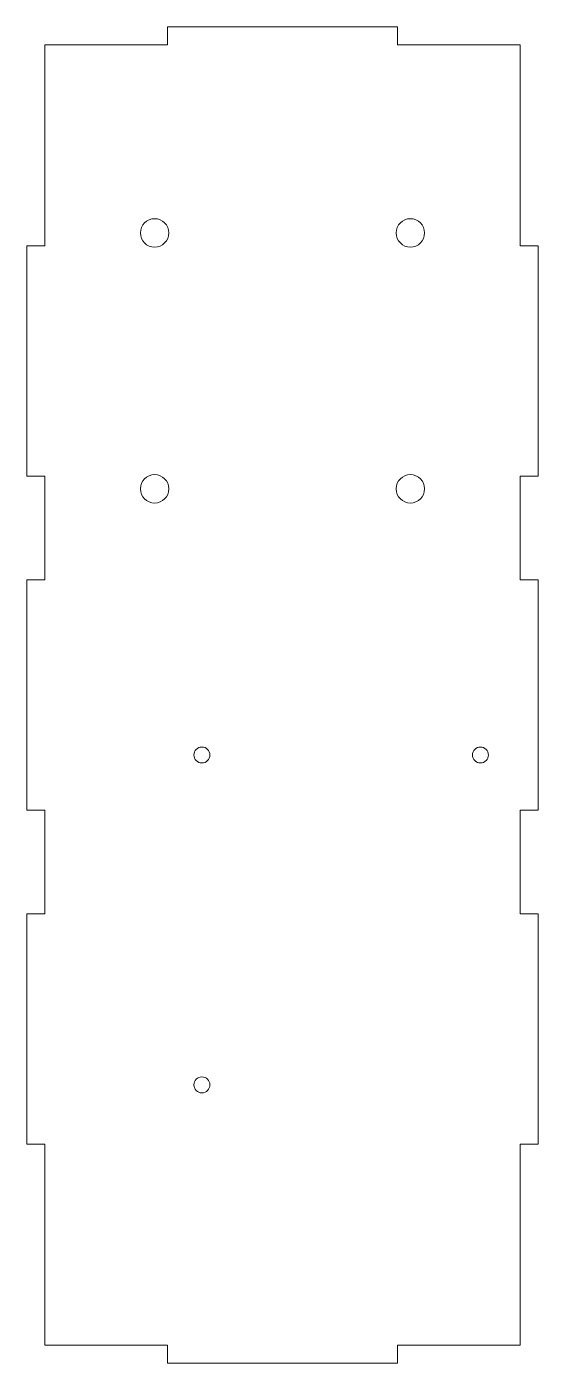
# Model space of a CAD drawing. Header units: millimetres. Extents: x -45 to 45, y -118 to 118.
import ezdxf

# ---------------------------------------------------------------- set-up
doc = ezdxf.new("R2010")
doc.units = ezdxf.units.MM

msp = doc.modelspace()

# ---------------------------------------------------------------- linework, layer by layer
at = {"color": 1, "lineweight": 5}
for p, q in [((-20.25, 117.5), (-20.25, 114.325)), ((20.25, 117.5), (-20.25, 117.5)), ((20.25, 117.5), (20.25, 114.325)), ((-41.825, 79), (-41.825, 114.325)), ((-41.825, 114.325), (-20.25, 114.325)), ((20.25, 114.325), (41.825, 114.325)), ((41.825, 114.325), (41.825, 79)), ((-45, 38.5), (-45, 79)), ((-41.825, 79), (-45, 79)), ((41.825, 79), (45, 79)), ((45, 38.5), (45, 79)), ((-41.825, 38.5), (-45, 38.5)), ((-41.825, 20.25), (-41.825, 38.5)), ((41.825, 38.5), (45, 38.5)), ((41.825, 38.5), (41.825, 20.25)), ((-45, -20.25), (-45, 20.25)), ((-41.825, 20.25), (-45, 20.25)), ((41.825, 20.25), (45, 20.25)), ((45, -20.25), (45, 20.25)), ((-41.825, -20.25), (-45, -20.25)), ((-41.825, -38.5), (-41.825, -20.25)), ((41.825, -20.25), (45, -20.25)), ((41.825, -20.25), (41.825, -38.5)), ((-45, -79), (-45, -38.5)), ((-41.825, -38.5), (-45, -38.5)), ((41.825, -38.5), (45, -38.5)), ((45, -79), (45, -38.5)), ((-41.825, -79), (-45, -79)), ((-41.825, -114.325), (-41.825, -79)), ((41.825, -79), (45, -79)), ((41.825, -79), (41.825, -114.325)), ((-20.25, -114.325), (-41.825, -114.325)), ((-20.25, -117.5), (-20.25, -114.325)), ((41.825, -114.325), (20.25, -114.325)), ((20.25, -117.5), (20.25, -114.325)), ((20.25, -117.5), (-20.25, -117.5))]:
    msp.add_line(p, q, dxfattribs=at)
for centre, radius in [((-22.5, 81.25), 2.5), ((22.5, 81.25), 2.5), ((-22.5, 36.25), 2.5), ((22.5, 36.25), 2.5), ((-14.175, -10.55), 1.4), ((34.825, -10.55), 1.4), ((-14.175, -68.55), 1.4)]:
    msp.add_circle(centre, radius, dxfattribs=at)

doc.saveas('drawing.dxf')
